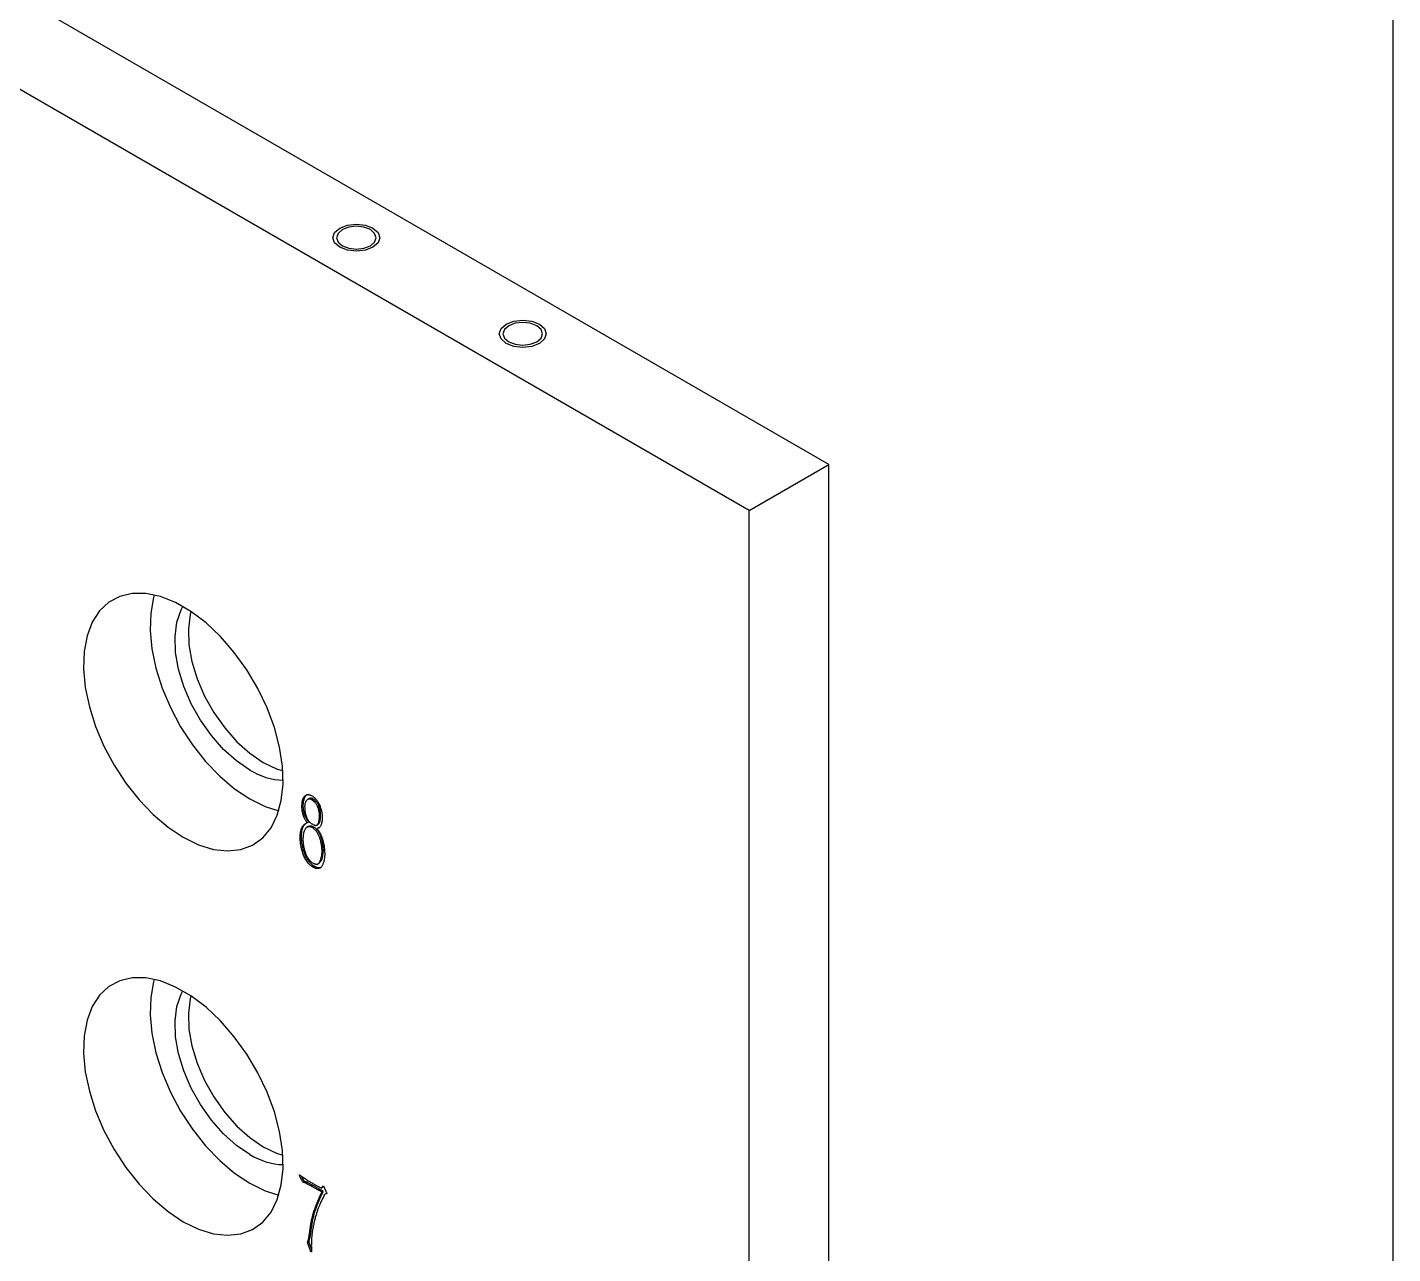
# Model space of a CAD drawing. Extents: x 2 to 292, y 3 to 207.
# Drawn here: x 277.7 to 292.2, y 160.14 to 173.16 of the extents above; entities that cross this region are included whole.
import ezdxf

# ---------------------------------------------------------------- set-up
doc = ezdxf.new("R2010")
doc.units = 0
doc.linetypes.add('SLD-实线', pattern=[0])
doc.layers.get('0').update_dxf_attribs({"linetype": 'CONTINUOUS'})
doc.layers.add('粗实线', color=7, linetype='SLD-实线')

msp = doc.modelspace()

# ---------------------------------------------------------------- linework, layer by layer
at = {"color": 7, "linetype": 'SLD-实线'}
for p, q in [((286.21380644, 168.51819642), (244.49450821, 192.60223465)), ((285.3652783, 168.02835155), (243.64598006, 192.11238978)), ((285.3652783, 168.02835155), (286.21380644, 168.51819642)), ((286.21380644, 121.15883069), (286.21380644, 168.51819642)), ((285.3652783, 120.66898582), (285.3652783, 168.02835155)), ((280.63180239, 164.93793886), (280.61766024, 164.92977477)), ((280.69411937, 164.9701422), (280.6764417, 164.9599371)), ((280.73456062, 164.96422158), (280.72041848, 164.95605749)), ((280.80974638, 164.84930626), (280.79560424, 164.84114218)), ((280.66030021, 164.70663462), (280.67250488, 164.71124661)), ((280.68300946, 164.67259697), (280.66533179, 164.66239187)), ((280.68664703, 164.71941069), (280.67250488, 164.71124661)), ((280.74360112, 164.66547853), (280.72945897, 164.65731445)), ((280.77138696, 164.68638438), (280.78906463, 164.69658949)), ((280.79046104, 164.65948014), (280.77631889, 164.65131605)), ((280.78852251, 164.65366673), (280.77631889, 164.65131605)), ((280.80266466, 164.66183081), (280.78852251, 164.65366673)), ((280.80266466, 164.66183081), (280.79046104, 164.65948014)), ((280.61040654, 164.56855264), (280.5962644, 164.56038856)), ((280.8433469, 164.4212047), (280.82920476, 164.41304062)), ((280.74571057, 164.24964059), (280.73156842, 164.2414765)), ((280.78529331, 164.27461146), (280.80297098, 164.28481656)), ((280.5902374, 160.97094961), (280.61057852, 160.95677101)), ((280.59761033, 160.96581024), (280.5902374, 160.96155394)), ((280.61148257, 160.92110356), (280.5902374, 160.96155394)), ((280.61057852, 160.95677101), (280.64613782, 160.93398115)), ((280.62562471, 160.92926765), (280.61148257, 160.92110356)), ((280.62562471, 160.92926765), (280.61148445, 160.95619036)), ((280.63993884, 160.9032569), (280.62579669, 160.89509282)), ((280.64596584, 160.89977759), (280.63182369, 160.89161351)), ((280.64206959, 160.89039651), (280.63182369, 160.89161351)), ((280.65621174, 160.8985606), (280.64206959, 160.89039651)), ((280.65621174, 160.8985606), (280.64596584, 160.89977759)), ((280.67444236, 160.8904722), (280.66030021, 160.88230811)), ((280.70911891, 160.8563876), (280.66030021, 160.88230811)), ((280.72326105, 160.86455169), (280.67444236, 160.8904722)), ((280.73156842, 160.88222719), (280.82212304, 160.83238704)), ((280.72326105, 160.86455169), (280.70911891, 160.8563876)), ((280.766073, 160.65090918), (280.80268596, 160.73434209)), ((280.78021514, 160.65907327), (280.81682811, 160.74250617)), ((280.80268596, 160.73434209), (280.82709531, 160.78828127)), ((280.81682811, 160.74250617), (280.80268596, 160.73434209)), ((280.81682811, 160.74250617), (280.84123745, 160.79644536)), ((280.82212304, 160.83238704), (280.84336821, 160.85526924)), ((280.83626518, 160.84055113), (280.82212304, 160.83238704)), ((280.84123745, 160.79644536), (280.82709531, 160.78828127)), ((280.83626518, 160.84055113), (280.84549007, 160.85048729)), ((280.84336821, 160.85526924), (280.87907713, 160.77480101)), ((280.87907713, 160.77480101), (280.85466778, 160.76296835)), ((280.86880992, 160.77113244), (280.85466778, 160.76296835)), ((280.87859958, 160.77587804), (280.86880992, 160.77113244)), ((280.78021514, 160.65907327), (280.766073, 160.65090918)), ((280.67973728, 160.27325277), (280.68787373, 160.30144055)), ((280.70201588, 160.30960464), (280.68787373, 160.30144055)), ((280.69387943, 160.28141686), (280.70201588, 160.30960464)), ((280.6898112, 160.26619201), (280.67566906, 160.25802792)), ((280.70821486, 160.15589899), (280.67566906, 160.25802792)), ((280.69387943, 160.28141686), (280.67973728, 160.27325277)), ((280.71529635, 160.18621865), (280.6898112, 160.26619201)), ((280.71529648, 160.15998712), (280.70821486, 160.15589899)), ((280.71529658, 160.15650741), (280.70821486, 160.15589899)), ((280.71529658, 160.20696565), (280.71529658, 160.15650741))]:
    msp.add_line(p, q, dxfattribs=at)
at = {"color": 7, "linetype": 'SLD-实线', "flags": 128}
for points in [[(281.01657252, 170.82454948), (280.96237934, 170.87137088), (280.94334922, 170.92660049), (280.96237934, 170.9818301), (281.01657252, 171.02865151), (281.09767836, 171.05993657), (281.19334922, 171.07092242), (281.28902008, 171.05993657), (281.37012591, 171.02865151), (281.4243191, 170.9818301), (281.44334922, 170.92660049), (281.4243191, 170.87137088), (281.37012591, 170.82454948), (281.28902008, 170.79326442), (281.19334922, 170.78227856), (281.09767836, 170.79326442), (281.01657252, 170.82454948)], [(281.04485668, 171.01232273), (280.99933488, 170.97299247), (280.98334907, 170.9265999), (280.99933486, 170.88020674), (281.0448571, 170.84087679), (281.11298594, 170.81459736), (281.1933489, 170.80536957), (281.27371297, 170.81459737), (281.34184129, 170.84087716), (281.38736415, 170.88020681), (281.4033489, 170.92659999), (281.38736417, 170.97299254), (281.34184193, 171.01232249), (281.27371308, 171.03860192), (281.19334907, 171.04783032), (281.11298606, 171.03860191), (281.04485668, 171.01232273)], [(282.78433948, 169.80403934), (282.73014629, 169.85086074), (282.71111617, 169.90609035), (282.73014629, 169.96131996), (282.78433948, 170.00814137), (282.86544531, 170.03942643), (282.96111617, 170.05041228), (283.05678703, 170.03942643), (283.13789287, 170.00814137), (283.19208606, 169.96131996), (283.21111617, 169.90609035), (283.19208606, 169.85086074), (283.13789287, 169.80403934), (283.05678703, 169.77275428), (282.96111617, 169.76176842), (282.86544531, 169.77275428), (282.78433948, 169.80403934)], [(282.81262406, 169.99181234), (282.76710225, 169.95248209), (282.75111539, 169.90609012), (282.76710223, 169.85969636), (282.81262342, 169.82036702), (282.88075332, 169.79408698), (282.96111628, 169.78485919), (283.04148034, 169.79408699), (283.10960761, 169.82036739), (283.15513153, 169.85969642), (283.17111628, 169.90608961), (283.15513154, 169.95248216), (283.10960825, 169.99181271), (283.04148046, 170.01809153), (282.96111539, 170.02732054), (282.88075343, 170.01809152), (282.81262406, 169.99181234)], [(279.35487112, 164.55748939), (279.51678035, 164.47837507), (279.67489425, 164.42982492), (279.82550707, 164.41297442), (279.965089, 164.42821989), (280.09036734, 164.47520453), (280.19840658, 164.5528269), (280.28667472, 164.65926592), (280.35310132, 164.79202768), (280.39613009, 164.94800144), (280.41475373, 165.12352958), (280.4085339, 165.31449948), (280.37761708, 165.51643416), (280.32272819, 165.72460055), (280.2451527, 165.93411966), (280.14671136, 166.14007967), (280.02970855, 166.33765459), (279.89688908, 166.52221073), (279.75136444, 166.6894259), (279.59654642, 166.83537767), (279.43606386, 166.9566461), (279.27367838, 167.05038924), (279.11319688, 167.11440942), (278.95837886, 167.14720674), (278.81285422, 167.14801073), (278.68003475, 167.11680469), (278.56303194, 167.05431834), (278.4645906, 166.96201628), (278.38701511, 166.84206393), (278.33212621, 166.6972709), (278.30120939, 166.53103203), (278.29498957, 166.34724338), (278.31361215, 166.15021345), (278.35664198, 165.94455912), (278.42306857, 165.73510285), (278.51133567, 165.52675221), (278.6193749, 165.32439039), (278.7446543, 165.13276185), (278.88423518, 164.95635912), (279.03484905, 164.79931515), (279.19296295, 164.66531088), (279.35487112, 164.55748939)], [(279.04702596, 167.13210407), (279.03923301, 167.10547497), (279.00831619, 166.9392361), (279.00209637, 166.75544745), (279.02071895, 166.55841752), (279.06374878, 166.35276319), (279.13017537, 166.14330692), (279.21844246, 165.93495627), (279.32648169, 165.73259446), (279.45176109, 165.54096592), (279.59134197, 165.36456318), (279.74195584, 165.20751922), (279.90006975, 165.07351494), (280.06197792, 164.96569345)], [(280.06197792, 165.27189597), (279.91993672, 165.36865732), (279.78246107, 165.49183272), (279.65396903, 165.63746512), (279.53859098, 165.80087169), (279.44003479, 165.97680192), (279.36146885, 166.15960009), (279.30541775, 166.34339202), (279.27368223, 166.52226999), (279.26728434, 166.690485), (279.28642849, 166.84262987), (279.33049829, 166.97381507), (279.34941906, 167.01024302)], [(279.43589672, 166.95675779), (279.42784984, 166.92427067), (279.40870569, 166.7721258), (279.41510358, 166.6039108), (279.4468391, 166.42503283), (279.50289019, 166.2412409), (279.58145613, 166.05844272), (279.68001232, 165.88251249), (279.79539038, 165.71910593), (279.92388242, 165.57347352), (280.06135806, 165.45029813), (280.20339927, 165.35353677)], [(280.20339927, 165.35353677), (280.34544047, 165.28630085), (280.41244553, 165.26514315)], [(280.06197792, 164.96569345), (280.22388714, 164.88657914), (280.36982482, 164.84070102)], [(279.35487112, 160.47478557), (279.51678035, 160.39567126), (279.67489425, 160.34712111), (279.82550707, 160.33027061), (279.965089, 160.34551608), (280.09036734, 160.39250071), (280.19840658, 160.47012187), (280.28667472, 160.57656089), (280.35310132, 160.70932387), (280.39613009, 160.86529763), (280.41475373, 161.04082577), (280.4085339, 161.23179567), (280.37761708, 161.43373034), (280.32272819, 161.64189674), (280.2451527, 161.85141584), (280.14671136, 162.05737585), (280.02970855, 162.25494956), (279.89688908, 162.43950691), (279.75136444, 162.60672087), (279.59654642, 162.75267385), (279.43606386, 162.87394228), (279.27367838, 162.96768543), (279.11319688, 163.0317056), (278.95837886, 163.0645017), (278.81285422, 163.06530691), (278.68003475, 163.03409966), (278.56303194, 162.97161452), (278.4645906, 162.87931247), (278.38701511, 162.75936011), (278.33212621, 162.61456709), (278.30120939, 162.44832821), (278.29498957, 162.26453957), (278.31361215, 162.06750964), (278.35664198, 161.86185531), (278.42306857, 161.65239782), (278.51133567, 161.44404718), (278.6193749, 161.24168658), (278.7446543, 161.05005804), (278.88423518, 160.8736553), (279.03484905, 160.71661134), (279.19296295, 160.58260706), (279.35487112, 160.47478557)], [(279.04702596, 163.04940025), (279.03923301, 163.02277115), (279.00831619, 162.85653228), (279.00209637, 162.67274363), (279.02071895, 162.4757137), (279.06374878, 162.27005937), (279.13017537, 162.06060188), (279.21844246, 161.85225124), (279.32648169, 161.64989064), (279.45176109, 161.4582621), (279.59134197, 161.28185937), (279.74195584, 161.1248154), (279.90006975, 160.99081113), (280.06197792, 160.88298964)], [(280.06197792, 161.18919215), (279.91993672, 161.28595351), (279.78246107, 161.4091289), (279.65396903, 161.55476131), (279.53859098, 161.71816787), (279.44003479, 161.8940981), (279.36146885, 162.07689627), (279.30541775, 162.2606882), (279.27368223, 162.43956617), (279.26728434, 162.60778118), (279.28642849, 162.75992605), (279.33049829, 162.89111125), (279.34941906, 162.9275392)], [(279.43589672, 162.87405398), (279.42784984, 162.84156686), (279.40870569, 162.68942199), (279.41510358, 162.52120698), (279.4468391, 162.34232901), (279.50289019, 162.15853708), (279.58145613, 161.97573891), (279.68001232, 161.79980868), (279.79539038, 161.63640211), (279.92388242, 161.49076971), (280.06135806, 161.36759431), (280.20339927, 161.27083296)], [(280.20339927, 161.27083296), (280.34544047, 161.20359703), (280.41244553, 161.18243933)], [(280.06197792, 160.88298964), (280.22388714, 160.80387532), (280.36982482, 160.75799721)]]:
    msp.add_lwpolyline(points, dxfattribs=at)
at = {"color": 7, "linetype": 'SLD-实线'}
for centre in [(280.44026349, 165.87500038), (280.44026349, 161.79229656)]:
    msp.add_arc(centre, 0.71192338, 237.902802771, 268.008016735, dxfattribs=at)
for points, knots in [([(280.6176602, 164.92977437), (280.61838637, 164.93465081), (280.61980259, 164.94416117), (280.62314354, 164.95694015), (280.62719194, 164.96820631), (280.63385452, 164.98078646), (280.6442673, 164.9936942), (280.65673466, 165.00348113), (280.66795791, 165.00847582), (280.67620284, 165.01109511), (280.68469172, 165.0114368), (280.6957195, 165.00957431), (280.70897788, 165.00514016), (280.71950303, 164.99975574), (280.72448712, 164.99720599)], [0, 0, 0, 0, 0.0823166391, 0.160539557, 0.2332349493, 0.3029883245, 0.4386939029, 0.5763967959, 0.6432805253, 0.7043973737, 0.7609966096, 0.8131359193, 0.9115121722, 1, 1, 1, 1]), ([(280.68664719, 164.71941062), (280.68394075, 164.7230115), (280.67850476, 164.73024399), (280.67013155, 164.74114777), (280.66224796, 164.75352825), (280.65495119, 164.76791781), (280.64880797, 164.78483517), (280.64256236, 164.80392452), (280.63741311, 164.82426127), (280.63282813, 164.845521), (280.63011881, 164.86810298), (280.62948369, 164.89189129), (280.63004435, 164.91561641), (280.63123908, 164.93078646), (280.63180234, 164.93793845)], [0, 0, 0, 0, 0.0534225155, 0.1073010655, 0.1632196421, 0.2245518337, 0.2951902577, 0.379149223, 0.4689468064, 0.5575584449, 0.6558321385, 0.7721638801, 0.8925856224, 1, 1, 1, 1]), ([(280.63180239, 164.93793886), (280.63531867, 164.9535052), (280.64235399, 164.98465013), (280.65945347, 165.00865398), (280.67260682, 165.01177761), (280.67289873, 165.01184693)], [0, 0, 0, 0, 0.4941929976, 0.9887749531, 1, 1, 1, 1]), ([(280.72041896, 164.95605668), (280.71658177, 164.95802081), (280.70926931, 164.9617638), (280.69909632, 164.96452931), (280.69006754, 164.96554036), (280.68029464, 164.96277291), (280.67020277, 164.95581859), (280.65960072, 164.94469328), (280.65151277, 164.92866838), (280.64604045, 164.90831495), (280.64325344, 164.88442565), (280.644474, 164.86650603), (280.64508263, 164.85757058)], [0, 0, 0, 0, 0.0711680608, 0.1356235992, 0.1945173461, 0.250667515, 0.3601529391, 0.4713796502, 0.5894546918, 0.7229257028, 0.8618394332, 1, 1, 1, 1]), ([(280.73456062, 164.96422158), (280.72791397, 164.96729927), (280.71464565, 164.97344309), (280.69947946, 164.97452739), (280.69436275, 164.96919608), (280.69315345, 164.96793605)], [0, 0, 0, 0, 0.4339199329, 0.8662100019, 1, 1, 1, 1]), ([(280.79560461, 164.84114254), (280.79367707, 164.84809257), (280.78975646, 164.86222888), (280.7835639, 164.88012806), (280.77719697, 164.89465395), (280.77113957, 164.90550148), (280.7637563, 164.91607454), (280.75275965, 164.92926098), (280.73836027, 164.94420949), (280.72625167, 164.95220517), (280.72041896, 164.95605668)], [0, 0, 0, 0, 0.1543886185, 0.3140251011, 0.3943501707, 0.4774909862, 0.5634987263, 0.6552515141, 0.8339347649, 1, 1, 1, 1]), ([(280.72448712, 164.99720599), (280.72836697, 164.99461129), (280.73610102, 164.98943904), (280.74751015, 164.97983247), (280.75856679, 164.96868852), (280.7692296, 164.95620258), (280.77952819, 164.94278357), (280.78867859, 164.9280932), (280.79714689, 164.91270447), (280.80670871, 164.89123284), (280.81668579, 164.86408685), (280.82342268, 164.83708587), (280.82704872, 164.81532153), (280.82899488, 164.79762679), (280.829939, 164.77865047), (280.83014946, 164.76564015), (280.83025932, 164.75884794)], [0, 0, 0, 0, 0.0562537927, 0.1121355853, 0.1686936193, 0.2265393781, 0.2853941376, 0.3441141664, 0.4032597895, 0.4647557838, 0.5866632475, 0.7063854209, 0.7688103202, 0.8384861131, 0.9156795631, 1, 1, 1, 1]), ([(280.80974675, 164.84930662), (280.80781921, 164.85625665), (280.8038986, 164.87039296), (280.79770603, 164.88829214), (280.79133911, 164.90281803), (280.78528171, 164.91366556), (280.77789843, 164.92423862), (280.76690179, 164.93742506), (280.7525024, 164.95237357), (280.7403938, 164.96036925), (280.73456109, 164.96422076)], [0, 0, 0, 0, 0.1543886185, 0.3140251011, 0.3943501707, 0.4774909862, 0.5634987263, 0.6552515141, 0.8339347649, 1, 1, 1, 1]), ([(280.67250505, 164.71124654), (280.66979861, 164.71484742), (280.66436263, 164.72207991), (280.65598942, 164.73298368), (280.64810583, 164.74536417), (280.64080905, 164.75975373), (280.63466583, 164.77667109), (280.62842023, 164.79576044), (280.62327097, 164.81609719), (280.61868599, 164.83735691), (280.61597668, 164.8599389), (280.61534155, 164.88372721), (280.61590221, 164.90745233), (280.61709694, 164.92262238), (280.6176602, 164.92977437)], [0, 0, 0, 0, 0.0534225155, 0.1073010655, 0.1632196421, 0.2245518337, 0.2951902577, 0.379149223, 0.4689468064, 0.5575584449, 0.6558321385, 0.7721638801, 0.8925856224, 1, 1, 1, 1]), ([(280.64508263, 164.85757058), (280.6457138, 164.84993763), (280.64692517, 164.83528798), (280.65060374, 164.8134329), (280.65605412, 164.79288455), (280.66277814, 164.77410894), (280.67017077, 164.75763295), (280.67714449, 164.74382764), (280.68363758, 164.73286389), (280.69009069, 164.72422509), (280.6972676, 164.71773879), (280.70535258, 164.71157975), (280.71488218, 164.7051487), (280.72172393, 164.70147579), (280.72539115, 164.69950709)], [0, 0, 0, 0, 0.133161368, 0.2555718935, 0.3669927283, 0.4696552948, 0.5609001629, 0.6382282861, 0.7003452488, 0.7502369856, 0.7990749119, 0.8559356557, 0.9227804583, 1, 1, 1, 1]), ([(280.72539115, 164.69950709), (280.72875567, 164.69766174), (280.73503838, 164.69421584), (280.74387014, 164.68965155), (280.75134889, 164.68680839), (280.75790695, 164.68464636), (280.76366715, 164.68423569), (280.76906463, 164.68523617), (280.77415061, 164.68779657), (280.77915651, 164.69155965), (280.78394445, 164.69686906), (280.78781209, 164.70450752), (280.79170306, 164.71339394), (280.79581371, 164.72837638), (280.7999194, 164.74963568), (280.80204644, 164.77813173), (280.80174065, 164.80855214), (280.79762745, 164.83039863), (280.79560461, 164.84114254)], [0, 0, 0, 0, 0.0499411913, 0.0932572604, 0.1309840369, 0.1624269408, 0.1924612309, 0.223664887, 0.2579457003, 0.2954437157, 0.3367726719, 0.3830923398, 0.4342849989, 0.4908800681, 0.6139118548, 0.7432906652, 0.8737526092, 1, 1, 1, 1]), ([(280.78721362, 164.69568274), (280.79229276, 164.70028189), (280.80258503, 164.70960153), (280.81695756, 164.7576569), (280.81294805, 164.80861514), (280.80974638, 164.84930626)], [0, 0, 0, 0, 0.1640912518, 0.3325110841, 1, 1, 1, 1]), ([(280.59626469, 164.56038899), (280.59632485, 164.56749305), (280.59644097, 164.58120468), (280.59806761, 164.60005799), (280.60015843, 164.61703405), (280.60351964, 164.63159667), (280.60774625, 164.6440682), (280.61179026, 164.65555879), (280.61656733, 164.66514159), (280.62275569, 164.67608201), (280.63110566, 164.68666998), (280.64178536, 164.69555502), (280.65166915, 164.70145927), (280.65763922, 164.7050389), (280.66030057, 164.70663462)], [0, 0, 0, 0, 0.104931531, 0.2025295702, 0.2921435911, 0.374477686, 0.4513523878, 0.5228340961, 0.5889064463, 0.649931299, 0.7606735695, 0.8552436343, 0.935470321, 1, 1, 1, 1]), ([(280.61040682, 164.56855307), (280.61046698, 164.57565713), (280.6105831, 164.58936876), (280.61220974, 164.60822207), (280.61430057, 164.62519813), (280.61766177, 164.63976075), (280.62188838, 164.65223229), (280.62593239, 164.66372287), (280.63070946, 164.67330568), (280.63689783, 164.68424609), (280.6452478, 164.69483407), (280.65592749, 164.7037191), (280.66581129, 164.70962335), (280.67178136, 164.71320298), (280.6744427, 164.7147987)], [0, 0, 0, 0, 0.104931531, 0.2025295702, 0.2921435911, 0.374477686, 0.4513523878, 0.5228340961, 0.5889064463, 0.649931299, 0.7606735695, 0.8552436343, 0.935470321, 1, 1, 1, 1]), ([(280.72945932, 164.6573146), (280.72482016, 164.65976505), (280.71563209, 164.66461827), (280.70219519, 164.66855678), (280.68939693, 164.66977315), (280.67728839, 164.66822617), (280.66618758, 164.66353487), (280.65634987, 164.65560554), (280.64767556, 164.6446044), (280.64062774, 164.63020956), (280.63472122, 164.61324199), (280.63048513, 164.59356797), (280.62741792, 164.57173953), (280.62602956, 164.54787541), (280.62592331, 164.52315949), (280.62763596, 164.49827375), (280.63062492, 164.47389539), (280.63415699, 164.45751683), (280.6358916, 164.44947331)], [0, 0, 0, 0, 0.0495476061, 0.0981313189, 0.1469991148, 0.1973778628, 0.249159542, 0.3032723336, 0.3609351716, 0.4234223179, 0.4896509776, 0.5596065445, 0.6328939758, 0.7104094724, 0.7882757407, 0.8620827041, 0.9322687407, 1, 1, 1, 1]), ([(280.74360112, 164.66547853), (280.73175354, 164.67091435), (280.70835508, 164.68164986), (280.69026766, 164.67475832), (280.68133863, 164.67135624)], [0, 0, 0, 0, 0.50634018105, 1, 1, 1, 1]), ([(280.82920462, 164.41304028), (280.82892064, 164.42092218), (280.82837506, 164.43606498), (280.82650471, 164.45850634), (280.82333447, 164.47980561), (280.81923368, 164.49987034), (280.81448346, 164.51863269), (280.80962783, 164.53610099), (280.8041437, 164.55235691), (280.79841331, 164.56744887), (280.79224429, 164.58156924), (280.78533925, 164.59490545), (280.77788603, 164.60751751), (280.76975591, 164.61943536), (280.76106197, 164.63076148), (280.75120224, 164.64068303), (280.74063988, 164.64985992), (280.73324287, 164.6547919), (280.72945932, 164.6573146)], [0, 0, 0, 0, 0.0962068448, 0.1848336669, 0.2671478407, 0.3426681443, 0.4127966082, 0.4779893416, 0.5380843044, 0.5937247784, 0.6462190278, 0.6964425271, 0.7465099394, 0.7949134451, 0.8438476657, 0.8934806794, 0.9455156702, 1, 1, 1, 1]), ([(280.84334675, 164.42120436), (280.84306278, 164.42908626), (280.8425172, 164.44422906), (280.84064684, 164.46667042), (280.83747661, 164.48796969), (280.83337582, 164.50803442), (280.8286256, 164.52679678), (280.82376996, 164.54426507), (280.81828584, 164.56052099), (280.81255544, 164.57561295), (280.80638642, 164.58973332), (280.79948138, 164.60306953), (280.79202817, 164.61568159), (280.78389804, 164.62759944), (280.7752041, 164.63892556), (280.76534438, 164.64884712), (280.75478202, 164.658024), (280.747385, 164.66295599), (280.74360145, 164.66547868)], [0, 0, 0, 0, 0.0962068448, 0.1848336669, 0.2671478407, 0.3426681443, 0.4127966082, 0.4779893416, 0.5380843044, 0.5937247784, 0.6462190278, 0.6964425271, 0.7465099394, 0.7949134451, 0.8438476657, 0.8934806794, 0.9455156702, 1, 1, 1, 1]), ([(280.77631851, 164.6513163), (280.77948149, 164.64629955), (280.78543041, 164.63686403), (280.79383033, 164.62357287), (280.80073256, 164.6117075), (280.80848243, 164.59792531), (280.81697669, 164.58091393), (280.82607857, 164.55946488), (280.83444906, 164.53589547), (280.84196241, 164.50993219), (280.84837293, 164.48116578), (280.85291853, 164.45031567), (280.85604151, 164.41816642), (280.85738902, 164.38577451), (280.85691066, 164.3531063), (280.85404042, 164.3325623), (280.85255888, 164.32195807)], [0, 0, 0, 0, 0.04635535222, 0.08718512529, 0.12285402285, 0.15343556595, 0.21057047504, 0.27145160938, 0.33764460887, 0.41175382921, 0.4938336846, 0.58699564326, 0.68579308037, 0.78568992418, 0.88937920568, 1, 1, 1, 1]), ([(280.83025932, 164.75884794), (280.82985412, 164.7517711), (280.82904826, 164.73769681), (280.82733832, 164.72046812), (280.82475901, 164.70707648), (280.82152976, 164.69688409), (280.81696019, 164.68653491), (280.81142732, 164.67640438), (280.80564766, 164.66717764), (280.79969511, 164.66037449), (280.79449711, 164.65525004), (280.79035086, 164.65415089), (280.788523, 164.65366633)], [0, 0, 0, 0, 0.1550153714, 0.308291796, 0.3872312987, 0.4757396634, 0.5748660786, 0.6835506596, 0.7884418409, 0.8752321003, 0.9449966538, 1, 1, 1, 1]), ([(280.73156873, 164.24147578), (280.72653116, 164.24462284), (280.71661491, 164.25081769), (280.70203355, 164.26284648), (280.68811528, 164.27686574), (280.67481622, 164.29271442), (280.66253115, 164.31021748), (280.65095621, 164.32867233), (280.64068003, 164.34837334), (280.63144889, 164.36910616), (280.62335213, 164.39090264), (280.61625958, 164.41369004), (280.61028805, 164.43742507), (280.60520674, 164.46197582), (280.60117958, 164.48690497), (280.59830679, 164.51180385), (280.59665339, 164.53635352), (280.59639445, 164.55236518), (280.59626469, 164.56038899)], [0, 0, 0, 0, 0.0547384789, 0.1077502094, 0.1613075295, 0.2157839175, 0.2709456383, 0.3266318882, 0.3831367065, 0.441604719, 0.5027036296, 0.5665189356, 0.6335206792, 0.7042566341, 0.7772925487, 0.8506543363, 0.9251594619, 1, 1, 1, 1]), ([(280.74571087, 164.24963986), (280.74067329, 164.25278692), (280.73075705, 164.25898177), (280.71617569, 164.27101057), (280.70225742, 164.28502983), (280.68895835, 164.3008785), (280.67667328, 164.31838156), (280.66509834, 164.33683641), (280.65482216, 164.35653742), (280.64559102, 164.37727024), (280.63749426, 164.39906672), (280.63040172, 164.42185412), (280.62443019, 164.44558916), (280.61934887, 164.4701399), (280.61532171, 164.49506905), (280.61244892, 164.51996793), (280.61079552, 164.5445176), (280.61053658, 164.56052926), (280.61040682, 164.56855307)], [0, 0, 0, 0, 0.0547384789, 0.1077502094, 0.1613075295, 0.2157839175, 0.2709456383, 0.3266318882, 0.3831367065, 0.441604719, 0.5027036296, 0.5665189356, 0.6335206792, 0.7042566341, 0.7772925487, 0.8506543363, 0.9251594619, 1, 1, 1, 1]), ([(280.6358916, 164.44947331), (280.63830876, 164.43940633), (280.64324114, 164.418864), (280.65244129, 164.39281366), (280.66074508, 164.37246877), (280.66694805, 164.35856018), (280.67292494, 164.34621778), (280.68053192, 164.33213823), (280.69119298, 164.3169016), (280.70532496, 164.30233655), (280.7196468, 164.291613), (280.72900397, 164.28637501), (280.73352748, 164.28384282)], [0, 0, 0, 0, 0.159536554, 0.3255448952, 0.4068287894, 0.4798974334, 0.5458145783, 0.6041039985, 0.7088601993, 0.8106519448, 0.9084641194, 1, 1, 1, 1]), ([(280.73352748, 164.28384282), (280.73705203, 164.28192955), (280.74410615, 164.27810029), (280.75448294, 164.27445751), (280.76455966, 164.27240125), (280.77452796, 164.27158116), (280.78406102, 164.27346242), (280.79250186, 164.27897304), (280.80013832, 164.28755609), (280.80868322, 164.30323275), (280.81739627, 164.3248737), (280.8244718, 164.35286396), (280.82857845, 164.3819357), (280.8289954, 164.40264746), (280.82920462, 164.41304028)], [0, 0, 0, 0, 0.0509421734, 0.1019568328, 0.1522786588, 0.2039921818, 0.258401782, 0.3169789283, 0.3812661532, 0.454374851, 0.6026803401, 0.737664175, 0.8683642356, 1, 1, 1, 1]), ([(280.79973967, 164.28573114), (280.80868288, 164.29476188), (280.83809889, 164.32446577), (280.84119328, 164.3815061), (280.8433469, 164.4212047)], [0, 0, 0, 0, 0.3040255769, 1, 1, 1, 1]), ([(280.85255888, 164.32195807), (280.84996872, 164.31066132), (280.8449321, 164.28869462), (280.83497717, 164.26523941), (280.82581358, 164.24978347), (280.81896516, 164.24041416), (280.81176557, 164.23344087), (280.80168783, 164.22772882), (280.78795692, 164.22432015), (280.7699666, 164.22513931), (280.75091653, 164.23045407), (280.73797407, 164.2378269), (280.73156873, 164.24147578)], [0, 0, 0, 0, 0.1744168414, 0.3391563795, 0.4153355227, 0.4838061912, 0.5448509909, 0.5993509318, 0.7009549599, 0.8019961454, 0.9020061357, 1, 1, 1, 1]), ([(280.82157068, 164.23999774), (280.81084105, 164.23606549), (280.78879084, 164.22798443), (280.76032495, 164.24229404), (280.74571057, 164.24964059)], [0, 0, 0, 0, 0.4865999482, 1, 1, 1, 1]), ([(280.59023778, 160.96155396), (280.58943158, 160.96328735), (280.5881976, 160.96594046), (280.5866902, 160.96979221), (280.5879844, 160.97141538), (280.58936287, 160.97113038), (280.59023778, 160.97094949)], [0, 0, 0, 0, 0.3942395217, 0.6034201523, 0.7482900867, 1, 1, 1, 1]), ([(280.62579653, 160.89509265), (280.62496695, 160.896052), (280.62282685, 160.89852688), (280.61979845, 160.9041392), (280.61569975, 160.91175311), (280.61299549, 160.91774879), (280.61148263, 160.92110299)], [0, 0, 0, 0, 0.1305020911, 0.3366602458, 0.6289044269, 1, 1, 1, 1]), ([(280.63993866, 160.90325673), (280.63910908, 160.90421608), (280.63696899, 160.90669096), (280.63394058, 160.91230329), (280.62984189, 160.91991719), (280.62713762, 160.92591288), (280.62562476, 160.92926707)], [0, 0, 0, 0, 0.1305020911, 0.3366602458, 0.6289044269, 1, 1, 1, 1]), ([(280.63182343, 160.89161339), (280.630666, 160.89199068), (280.62864715, 160.89264877), (280.62664908, 160.89436174), (280.62579653, 160.89509265)], [0, 0, 0, 0, 0.5733133534, 1, 1, 1, 1]), ([(280.64596557, 160.89977747), (280.64480814, 160.90015476), (280.64278929, 160.90081285), (280.64079121, 160.90252583), (280.63993866, 160.90325673)], [0, 0, 0, 0, 0.5733133534, 1, 1, 1, 1]), ([(280.66030057, 160.88230753), (280.65671135, 160.88441235), (280.65053637, 160.88803353), (280.64456829, 160.889699), (280.64206918, 160.89039641)], [0, 0, 0, 0, 0.5812522601, 1, 1, 1, 1]), ([(280.64613734, 160.9339816), (280.65452216, 160.92844901), (280.670428, 160.91795381), (280.69308761, 160.90383708), (280.71319359, 160.89191673), (280.72574371, 160.88529885), (280.73156873, 160.88222722)], [0, 0, 0, 0, 0.29488248248, 0.55938562524, 0.79549286873, 1, 1, 1, 1]), ([(280.6744427, 160.89047161), (280.67085348, 160.89257643), (280.6646785, 160.89619761), (280.65871043, 160.89786308), (280.65621131, 160.89856049)], [0, 0, 0, 0, 0.5812522601, 1, 1, 1, 1]), ([(280.8270952, 160.78828093), (280.81991325, 160.79254963), (280.80615249, 160.80072856), (280.78651435, 160.8122961), (280.76878443, 160.82235889), (280.75306455, 160.83184918), (280.73930368, 160.83940722), (280.72750035, 160.84634555), (280.71765336, 160.85188276), (280.7117298, 160.85500919), (280.70911851, 160.85638742)], [0, 0, 0, 0, 0.1826314889, 0.3499257717, 0.4993369231, 0.6334299347, 0.7496456243, 0.8492530585, 0.9335459459, 1, 1, 1, 1]), ([(280.8546683, 160.76296779), (280.85358065, 160.76051342), (280.85158462, 160.75600918), (280.84859097, 160.75005361), (280.84644497, 160.74489158), (280.84468577, 160.74123385), (280.84321283, 160.73820668), (280.84170921, 160.73507128), (280.83970173, 160.73089383), (280.83721583, 160.72562022), (280.83397499, 160.71957868), (280.83056367, 160.71218931), (280.82646654, 160.70395552), (280.82036639, 160.69188153), (280.81290254, 160.67653239), (280.8048732, 160.6583315), (280.7973937, 160.64168569), (280.78881019, 160.62038172), (280.77907388, 160.59271249), (280.76768372, 160.5571969), (280.75659219, 160.51748492), (280.7452543, 160.47426231), (280.73516377, 160.42722493), (280.72799397, 160.38626982), (280.72341869, 160.35298794), (280.72047659, 160.32882947), (280.71846448, 160.30525474), (280.71672947, 160.28289057), (280.71572034, 160.2616529), (280.71509655, 160.24200137), (280.71488822, 160.224018), (280.71516528, 160.2124346), (280.71529609, 160.20696576)], [0, 0, 0, 0, 0.0150833122, 0.0276807248, 0.0381748204, 0.0461819129, 0.0507723155, 0.0573644518, 0.0659583402, 0.077140872, 0.090432134, 0.105618156, 0.1231521503, 0.1430348239, 0.1831745533, 0.2204180343, 0.2547312275, 0.2859258175, 0.3476022095, 0.413944586, 0.4857572797, 0.5644904229, 0.6471398242, 0.731022198, 0.7722093708, 0.8116905081, 0.8491955576, 0.8847973243, 0.9179669505, 0.9482124839, 0.9755496991, 1, 1, 1, 1]), ([(280.84123733, 160.79644501), (280.83405539, 160.80071371), (280.82029462, 160.80889264), (280.80065648, 160.82046018), (280.78292657, 160.83052298), (280.76720669, 160.84001326), (280.75344581, 160.8475713), (280.74164249, 160.85450963), (280.73179549, 160.86004684), (280.72587194, 160.86317327), (280.72326064, 160.8645515)], [0, 0, 0, 0, 0.1826314889, 0.3499257717, 0.4993369231, 0.6334299347, 0.7496456243, 0.8492530585, 0.9335459459, 1, 1, 1, 1]), ([(280.68787366, 160.30144042), (280.6889333, 160.30778734), (280.69119269, 160.32132037), (280.69468348, 160.3429544), (280.6982655, 160.36740761), (280.70198774, 160.39352034), (280.70580735, 160.41914415), (280.7091594, 160.44235335), (280.71239897, 160.46174423), (280.71521109, 160.47884131), (280.71863383, 160.49562016), (280.72320405, 160.51424594), (280.72897971, 160.53601101), (280.73563284, 160.56017006), (280.74317163, 160.58476603), (280.75056239, 160.60872083), (280.75829707, 160.63047915), (280.76354171, 160.64425897), (280.76607277, 160.65090913)], [0, 0, 0, 0, 0.0522440356, 0.1113957677, 0.1773884808, 0.2507167674, 0.3227737309, 0.3857343621, 0.4388234636, 0.4823976345, 0.5262180188, 0.5805128326, 0.6443812132, 0.7182529899, 0.7951893952, 0.8678968155, 0.9362469053, 1, 1, 1, 1]), ([(280.7020158, 160.3096045), (280.70307544, 160.31595142), (280.70533482, 160.32948445), (280.70882562, 160.35111848), (280.71240764, 160.3755717), (280.71612988, 160.40168442), (280.71994948, 160.42730823), (280.72330154, 160.45051743), (280.7265411, 160.46990831), (280.72935322, 160.48700539), (280.73277597, 160.50378424), (280.73734618, 160.52241002), (280.74312185, 160.54417509), (280.74977497, 160.56833414), (280.75731377, 160.59293012), (280.76470452, 160.61688491), (280.7724392, 160.63864323), (280.77768384, 160.65242306), (280.78021491, 160.65907321)], [0, 0, 0, 0, 0.0522440356, 0.1113957677, 0.1773884808, 0.2507167674, 0.3227737309, 0.3857343621, 0.4388234636, 0.4823976345, 0.5262180188, 0.5805128326, 0.6443812132, 0.7182529899, 0.7951893952, 0.8678968155, 0.9362469053, 1, 1, 1, 1]), ([(280.67566918, 160.25802846), (280.67629291, 160.25992341), (280.67739123, 160.26326022), (280.67856505, 160.26782959), (280.67936228, 160.27095712), (280.67964193, 160.27266898), (280.67973734, 160.27325308)], [0, 0, 0, 0, 0.3900244626, 0.6867966825, 0.8931339555, 1, 1, 1, 1]), ([(280.68981131, 160.26619254), (280.69043504, 160.26808749), (280.69153337, 160.2714243), (280.69270718, 160.27599367), (280.69350442, 160.27912121), (280.69378406, 160.28083307), (280.69387948, 160.28141716)], [0, 0, 0, 0, 0.3900244626, 0.6867966825, 0.8931339555, 1, 1, 1, 1])]:
    msp.add_open_spline(points, degree=3, knots=knots, dxfattribs=at)
at = {"layer": '粗实线', "color": 5}
msp.add_line((292.20335529, 206.5709215), (292.20335529, 3.09596976), dxfattribs=at)

doc.saveas('drawing.dxf')
